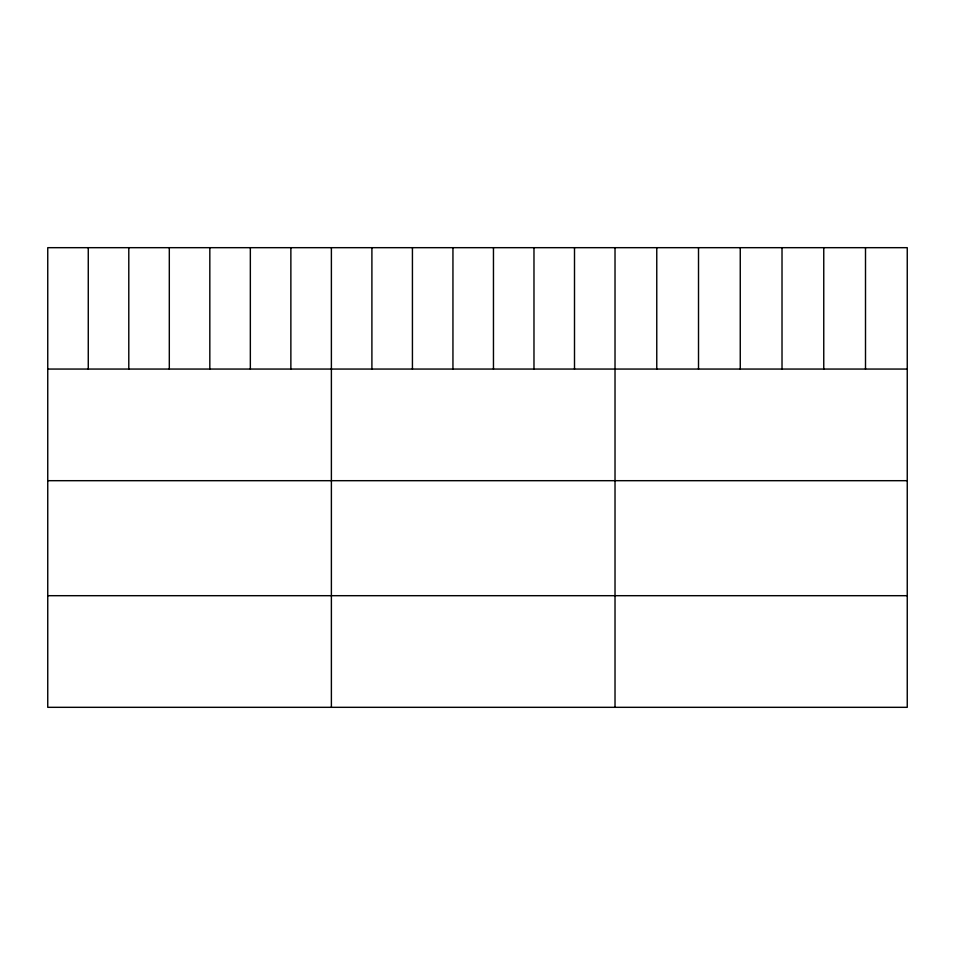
<?xml version="1.0" encoding="UTF-8"?>
<svg xmlns="http://www.w3.org/2000/svg" width="955" height="955" viewBox="0 0 955 955"><rect width="100%" height="100%" fill="white"/><g stroke="black" fill="none" stroke-linecap="round" stroke-linejoin="round"><path stroke-width="1.43" d="M907.25 369.06L907.25 707.321L47.75 707.321L47.75 247.679L907.25 247.679L907.25 369.06L47.75 369.06M47.75 480.687L907.25 480.687M47.75 595.693L907.25 595.693M865.505 247.679L865.505 369.06M823.759 247.679L823.759 369.06M782.014 247.679L782.014 369.06M740.256 247.679L740.256 369.06M698.511 247.679L698.511 369.06M656.765 247.679L656.765 369.06M615.02 247.679L615.02 707.321M574.504 247.679L574.504 369.06M533.976 247.679L533.976 369.06M493.46 247.679L493.46 369.06M452.945 247.679L452.945 369.06M412.429 247.679L412.429 369.06M371.901 247.679L371.901 369.06M331.385 247.679L331.385 707.321M290.869 247.679L290.869 369.06M250.341 247.679L250.341 369.06M209.825 247.679L209.825 369.06M169.31 247.679L169.31 369.06M128.794 247.679L128.794 369.06M88.266 247.679L88.266 369.06"/></g></svg>
